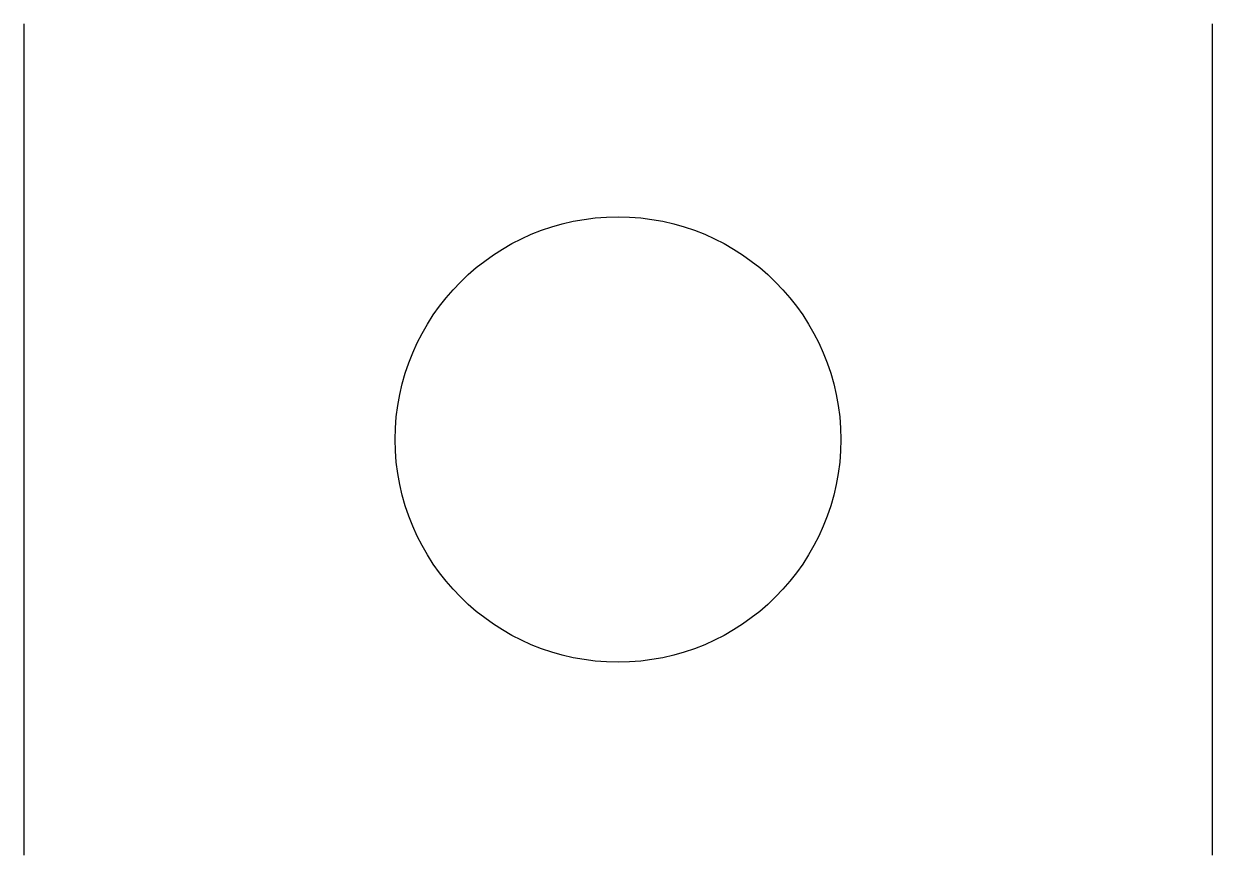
# Model space of a CAD drawing. Header units: millimetres. Extents: x -1 to 1, y -0.7 to 0.7.
import ezdxf

# ---------------------------------------------------------------- set-up
doc = ezdxf.new("R2010")
doc.units = ezdxf.units.MM

msp = doc.modelspace()

# ---------------------------------------------------------------- linework, layer by layer
for p, q in [((-1, 0.7), (-1, -0.7)), ((1, 0.7), (1, -0.7))]:
    msp.add_line(p, q)
msp.add_circle((0, 0), 0.375)

doc.saveas('drawing.dxf')
